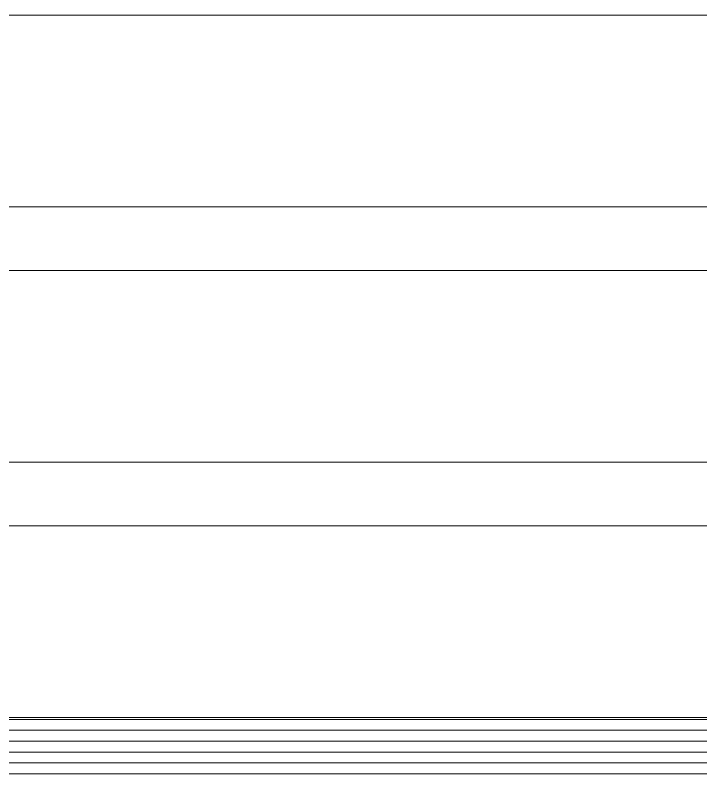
# Model space of a CAD drawing. Header units: millimetres. Extents: x -80 to 4518, y -398 to 2524.
# Drawn here: x 1247.5 to 1397.8, y 1818.3 to 1983.1 of the extents above; entities that cross this region are included whole.
import ezdxf

# ---------------------------------------------------------------- set-up
doc = ezdxf.new("R2010")
doc.units = ezdxf.units.MM
doc.layers.add('ZANO_R', color=7, linetype='Continuous', lineweight=0)

msp = doc.modelspace()

# ---------------------------------------------------------------- linework, layer by layer
at = {"layer": 'ZANO_R'}
for p, q in [((1183.86, 1983.13), (1397.77, 1983.13)), ((1397.77, 1941.51), (1183.86, 1941.51)), ((1183.86, 1927.67), (1397.77, 1927.67)), ((1397.77, 1886.05), (1183.86, 1886.05)), ((1183.86, 1872.21), (1397.77, 1872.21)), ((1182.6, 1830.17), (1397.77, 1830.17)), ((1397.77, 1830.6), (1182.94, 1830.6)), ((1158.86, 1827.8), (1397.77, 1827.8)), ((1158.86, 1825.44), (1397.77, 1825.44)), ((1158.86, 1823.07), (1397.77, 1823.07)), ((1158.86, 1820.71), (1397.77, 1820.71)), ((1158.86, 1818.34), (1397.77, 1818.34))]:
    msp.add_line(p, q, dxfattribs=at)

doc.saveas('drawing.dxf')
